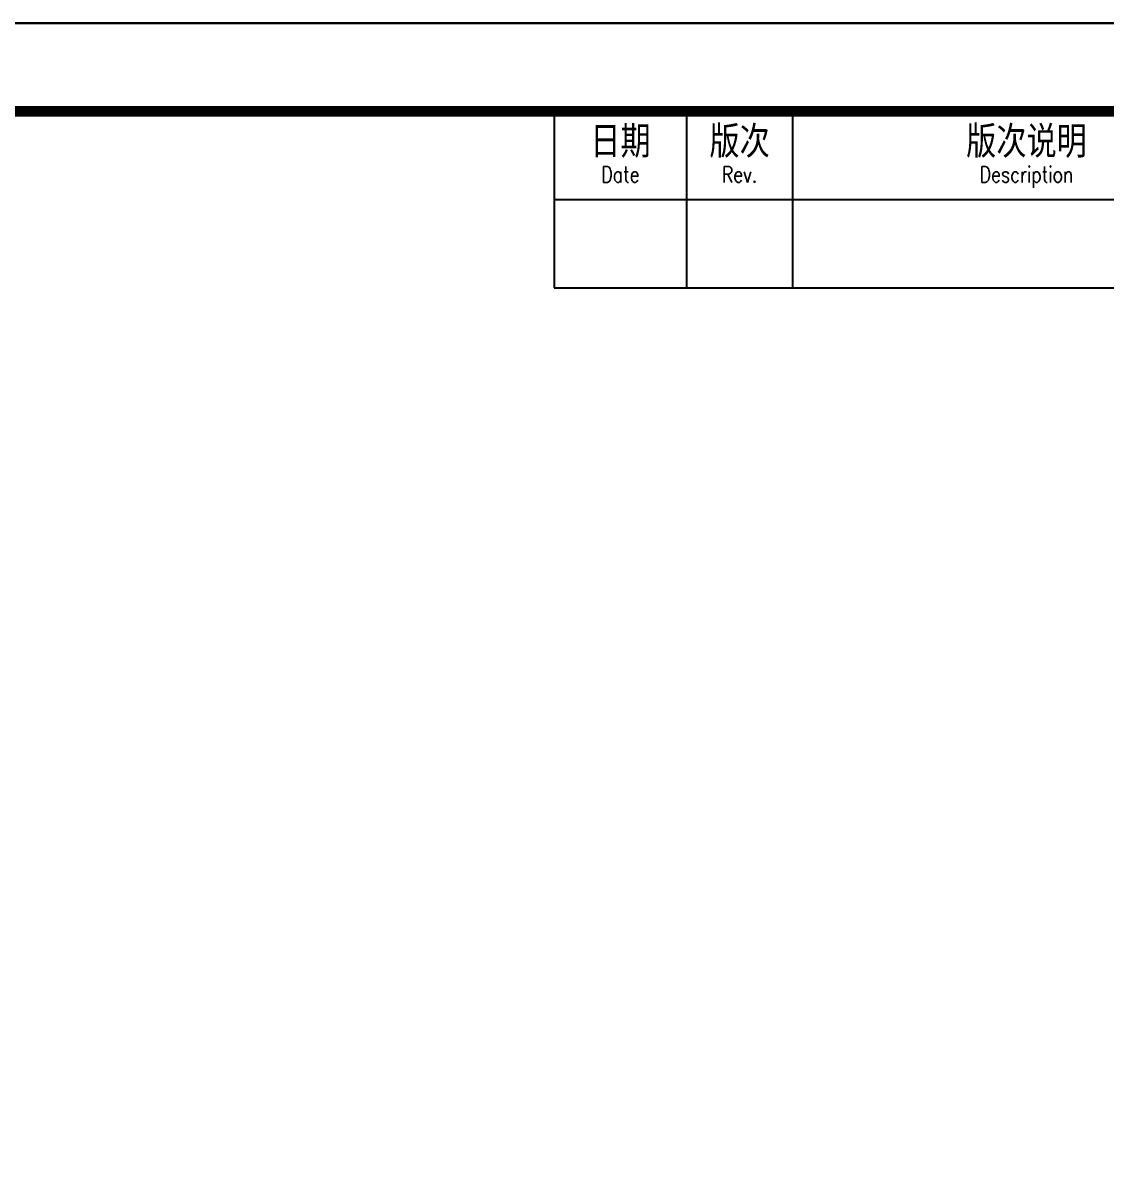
# Model space of a CAD drawing. Header units: millimetres. Extents: x -13830 to 215738, y -24143 to 193994.
# Drawn here: x 128539 to 134673, y 58439 to 64957 of the extents above; entities that cross this region are included whole.
import ezdxf
from ezdxf.enums import TextEntityAlignment as Align

# ---------------------------------------------------------------- set-up
doc = ezdxf.new("R2010")
doc.units = ezdxf.units.MM
doc.header["$LTSCALE"] = 100
doc.layers.get('0').update_dxf_attribs({"linetype": 'CONTINUOUS'})
doc.layers.add('TK HAHA', color=1, linetype='CONTINUOUS')
doc.layers.add('图框', color=7, linetype='CONTINUOUS')
doc.styles.add('TKZ1_tjhts.shx', font='tjromant.shx', dxfattribs={"bigfont": 'tjhts.shx'})
doc.styles.add('TKZ2_tjkts.shx', font='tjromant.shx', dxfattribs={"bigfont": 'tjkts.shx'})

# ---------------------------------------------------------------- blocks, each defined once
blk = doc.blocks.new('建筑类图框_A2')
for p, q in [((424, 410), (424, 390)), ((439, 410), (439, 390)), ((451, 410), (451, 390)), ((424, 400), (436, 400)), ((424, 400), (504, 400)), ((424, 390), (504, 390))]:
    blk.add_line(p, q)
at = {"layer": '图框'}
blk.add_line((0, 420), (594, 420), dxfattribs=at)
at = {"layer": '图框', "const_width": 1.2}
blk.add_lwpolyline([(584, 410), (25, 410), (25, 10), (584, 10)], close=True, dxfattribs=at)
at = {"style": 'TKZ2_tjkts.shx'}
for s, p in [('日期', (431.5, 406.55)), ('版次', (445, 406.55)), ('版次说明', (477.5, 406.55))]:
    blk.add_text(s, height=3.6, dxfattribs=at).set_placement(p, align=Align.MIDDLE_CENTER)
at = {"style": 'TKZ2_tjkts.shx', "width": 0.8}
for s, p in [('Date', (431.5, 402.85)), ('Rev.', (445, 402.85)), ('Description', (477.5, 402.85))]:
    blk.add_text(s, height=1.8, dxfattribs=at).set_placement(p, align=Align.MIDDLE_CENTER)
at = {"style": 'TKZ1_tjhts.shx', "flags": 1}
for tag, p in [('CLIENT', (544, 391.5)), ('PROJETNAME', (544, 295.01)), ('SHEETTITLE', (544, 138.31))]:
    blk.add_attdef(tag, text='', height=5, dxfattribs=at).set_placement(p, align=Align.MIDDLE_CENTER)
at = {"style": 'TKZ1_tjhts.shx'}
for tag, height, p in [('SUB-PROJECT', 3.6, (554, 282)), ('SPRONO', 3, (573.85, 271.46)), ('DISLIN', 3.6, (534.11, 125.02)), ('STAGE', 3.6, (573.85, 124.59)), ('REV', 3, (573.42, 115.09)), ('SHENO', 3, (533.97, 114.1))]:
    blk.add_attdef(tag, text='', height=height, dxfattribs=at).set_placement(p, align=Align.MIDDLE_CENTER)
at = {"style": 'TKZ1_tjhts.shx', "width": 0.6}
blk.add_attdef('PRONO', text='', height=3, dxfattribs=at).set_placement((534.12, 271.77), align=Align.MIDDLE_CENTER)

msp = doc.modelspace()

# ---------------------------------------------------------------- linework, layer by layer
at = {"layer": 'TK HAHA', "color": 1}
for points in [[(80648.2, 124357.2), (164748.2, 124357.2), (164748.2, 64957.2), (80648.2, 64957.2)], [(140048.2, 43957.2), (110348.2, 43957.2), (110348.2, 64957.2), (140048.2, 64957.2)]]:
    msp.add_lwpolyline(points, close=True, dxfattribs=at)

# ---------------------------------------------------------------- block references
at = {"layer": '图框', "xscale": 50, "yscale": 50, "zscale": 50}
msp.add_blockref('建筑类图框_A2', (110348.2, 43957.2), dxfattribs=at)

doc.saveas('drawing.dxf')
